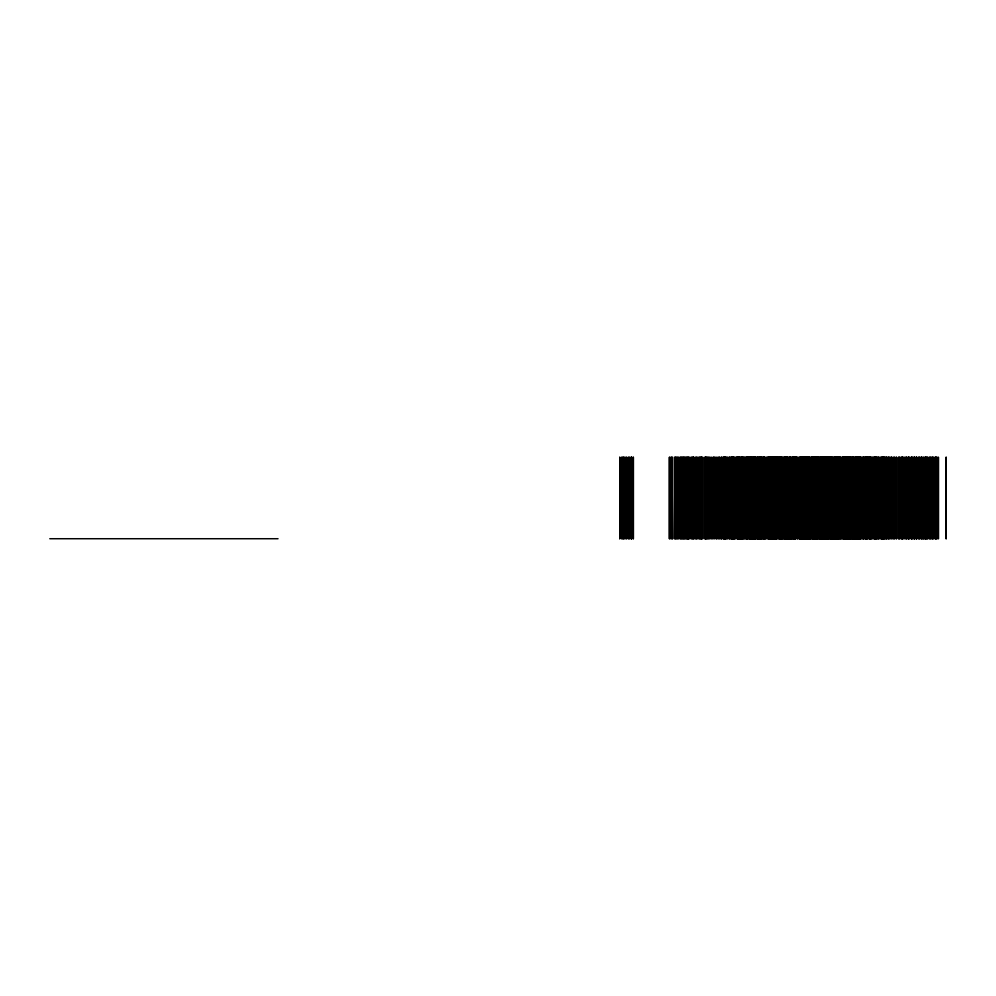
<?xml version="1.0" encoding="UTF-8"?>
<svg xmlns="http://www.w3.org/2000/svg" width="996" height="996" viewBox="0 0 996 996"><rect width="100%" height="100%" fill="white"/><g stroke="black" fill="none" stroke-linecap="round" stroke-linejoin="round"><path stroke-width="1.49" d="M619.836 457.276L619.836 538.724M621.753 457.276L621.753 538.724M623.832 457.276L623.832 538.724M625.115 457.276L625.115 538.724M626.584 457.276L626.584 538.724M631.091 457.276L631.091 538.724M631.8 457.276L631.8 538.724M633.294 457.276L633.294 538.724M669.461 457.276L669.461 538.724M671.03 457.276L671.03 538.724M671.939 457.276L672.624 538.724M672.723 457.276L672.723 538.724M674.703 457.276L674.703 538.724M678.301 457.276L678.301 538.724M679.944 457.276L679.944 538.724M680.903 457.276L680.903 538.724M681.837 457.276L681.837 538.724M682.795 457.276L682.795 538.724M683.829 457.276L683.829 538.724M684.09 457.276L684.09 538.724M686.182 457.276L686.182 538.724M687.153 457.276L687.153 538.724M688.049 457.276L688.049 538.724M688.298 457.276L688.298 538.724M691.162 457.276L691.162 538.724M692.282 457.276L692.282 538.724M693.191 457.276L693.191 538.724M693.726 457.276L694.909 538.724M695.992 457.276L695.992 538.724M696.378 457.276L696.378 538.724M699.105 457.276L699.105 538.724M700.063 457.276L700.063 538.724M700.96 457.276L700.96 538.724M701.533 457.276L701.533 538.724M702.79 457.276L702.79 538.724M704.832 457.276L704.832 538.724M706.139 457.276L705.056 457.276L704.931 538.724L706.139 538.724M707.06 457.276L707.06 538.724M709.301 457.276L709.301 538.724M713.422 457.276L712.265 538.724M715.053 457.276L716.199 538.724M719.398 457.276L720.108 538.724M720.208 457.276L720.208 538.724M721.515 457.276L721.515 538.724M721.913 457.276L721.913 538.724M723.32 457.276L724.428 457.276M724.764 457.276L726.433 457.276L726.532 538.724L724.764 538.724M729.458 457.276L729.458 538.724M730.292 457.276L730.292 538.724M731.425 457.276L732.297 457.276L732.396 538.724L731.425 538.724M732.695 457.276L733.865 457.276L733.965 538.724L732.695 538.724M734.064 457.276L734.724 538.724L734.064 538.724M735.558 457.276L735.558 538.724M736.704 457.276L737.351 538.724M737.613 457.276L738.497 457.276M741.746 457.276L740.514 457.276L740.339 538.724L739.679 538.724L739.692 457.276L740.24 538.724M742.904 457.276L742.07 457.276L741.97 538.724L742.904 538.724M744.012 457.276L743.327 457.276L743.228 538.724L744.012 538.724M744.896 457.276L744.896 538.724M745.954 457.276L745.954 538.724M748.22 457.276L746.564 457.276L746.477 538.724L748.22 538.724M749.266 457.276L750.386 457.276L750.536 538.724L752.777 538.724M750.635 457.276L752.777 457.276M754.097 457.276L755.678 457.276L755.777 538.724L754.097 538.724M755.952 457.276L755.952 538.724M756.935 457.276L758.018 457.276M759.848 457.276L761.056 457.276M761.293 457.276L762.687 457.276L763.384 538.724M763.646 457.276L764.779 457.276M768.339 457.276L769.622 457.276M769.883 457.276L771.365 457.276L771.464 538.724L769.883 538.724M771.564 457.276L773.792 457.276M774.938 457.276L775.946 457.276M776.892 457.276L776.145 457.276L776.046 538.724L776.892 538.724M778.274 457.276L778.274 538.724M779.221 457.276L781.549 457.276M781.86 457.276L782.744 457.276M784.151 457.276L784.96 457.276M786.84 457.276L788.21 457.276L788.359 538.724L789.031 538.724L789.006 457.276L788.471 538.724M790.426 457.276L789.243 457.276L789.143 538.724L790.426 538.724M796.788 457.276L797.348 538.724L796.688 457.276M797.896 457.276L797.896 538.724M800.211 457.276L799.004 457.276L798.904 538.724L800.211 538.724M800.647 457.276L801.431 457.276M801.718 457.276L803.199 457.276M803.436 457.276L804.457 457.276M804.693 457.276L806.175 457.276M806.461 457.276L807.246 457.276M807.681 457.276L808.889 457.276L808.989 538.724L807.681 538.724M809.449 457.276L810.097 538.724L809.449 538.724L809.35 457.276L809.449 538.724M816.297 457.276L815.6 538.724L816.297 538.724L816.396 457.276L816.471 538.724M816.558 457.276L817.206 457.276L816.558 538.724M817.467 457.276L818.662 457.276M819.683 457.276L821.053 457.276L821.152 538.724L819.683 538.724M822.933 457.276L823.742 457.276M824.937 457.276L824.377 538.724L824.277 457.276L824.912 457.276L825.049 538.724L826.033 538.724L826.132 457.276L825.149 457.276M828.672 457.276L826.344 457.276L826.443 538.724L828.672 538.724M830.104 457.276L830.751 457.276L830.104 538.724M831 457.276L831.747 457.276L831.859 538.724L831 538.724M831.959 457.276L832.955 457.276M834.1 457.276L836.329 457.276M838.01 457.276L836.528 457.276L836.441 538.724L838.01 538.724L838.171 457.276L839.553 457.276M840.45 457.276L840.45 538.724M843.114 457.276L844.247 457.276M844.508 457.276L844.508 538.724M845.206 457.276L846.6 457.276M846.837 457.276L848.044 457.276M849.874 457.276L850.958 457.276M851.941 457.276L851.343 538.724M852.215 457.276L853.796 457.276M857.257 457.276L855.128 457.276L855.141 538.724L857.257 538.724M857.506 457.276L858.627 457.276M858.813 457.276L858.813 538.724M859.673 457.276L861.328 457.276M862.511 457.276L862.511 538.724M863.457 457.276L863.457 538.724M863.881 457.276L864.565 457.276L863.881 538.724M869.396 457.276L870.28 457.276M871.189 538.724L870.541 457.276L871.189 457.276M872.334 457.276L871.774 538.724L872.434 457.276L872.471 538.724M875.198 457.276L874.027 457.276L873.928 538.724L875.198 538.724M876.468 457.276L875.596 457.276L875.496 538.724L876.468 538.724M877.601 457.276L877.601 538.724M878.435 457.276L878.435 538.724M879.107 457.276L879.107 538.724M880.203 457.276L880.203 538.724M881.46 457.276L883.141 457.276L883.228 538.724L881.46 538.724M883.464 457.276L884.573 457.276M886.378 457.276L886.378 538.724M888.494 457.276L888.494 538.724M889.391 457.276L889.391 538.724M890.934 457.276L890.934 538.724M891.694 457.276L892.839 538.724M894.47 457.276L894.47 538.724M896.686 457.276L896.686 538.724M898.591 457.276L898.591 538.724M899.488 457.276L899.488 538.724M902.837 457.276L901.754 457.276L901.654 538.724L902.837 538.724M903.061 457.276L903.061 538.724M906.945 457.276L906.945 538.724M908.302 457.276L908.302 538.724M908.788 457.276L908.788 538.724M909.921 457.276L909.921 538.724M911.514 457.276L911.514 538.724M911.9 457.276L911.9 538.724M912.983 457.276L912.983 538.724M914.166 457.276L914.166 538.724M914.702 457.276L914.702 538.724M916.083 457.276L916.083 538.724M916.731 457.276L916.731 538.724M919.843 457.276L919.843 538.724M921.2 457.276L921.2 538.724M921.711 457.276L922.421 538.724M922.52 457.276L922.52 538.724M923.802 457.276L923.802 538.724M924.064 457.276L924.064 538.724M925.57 457.276L925.57 538.724M926.056 457.276L926.056 538.724M926.99 457.276L926.99 538.724M927.948 457.276L927.948 538.724M929.592 457.276L929.592 538.724M930.451 457.276L930.451 538.724M932.48 457.276L932.48 538.724M933.663 457.276L933.663 538.724M935.182 457.276L935.182 538.724M935.954 457.276L935.954 538.724M946.1 457.276L946.1 538.724M49.8 538.724L278.033 538.724M723.32 538.724L724.428 538.724M737.264 538.724L736.604 457.276M737.613 538.724L738.497 538.724M740.514 538.724L741.746 538.724M749.079 538.724L748.457 457.276M749.266 538.724L750.386 538.724M756.935 538.724L758.018 538.724M759.848 538.724L761.056 538.724M761.293 538.724L762.687 538.724M763.646 538.724L764.779 538.724M765.326 538.724L765.887 457.276L765.239 538.724M768.339 538.724L769.622 538.724M771.564 538.724L773.792 538.724M774.938 538.724L775.946 538.724M779.221 538.724L781.549 538.724M781.86 538.724L782.744 538.724L783.516 457.276L783.615 538.724L782.981 538.724M784.151 538.724L784.96 538.724M786.84 538.724L788.21 538.724M791.334 538.724L790.687 538.724L790.774 457.276L791.496 538.724M800.647 538.724L801.431 538.724L801.618 457.276M801.718 538.724L803.199 538.724M803.436 538.724L804.457 538.724M804.693 538.724L806.175 538.724M806.461 538.724L807.246 538.724M810.62 538.724L811.205 457.276M817.467 538.724L818.662 538.724M819.434 538.724L818.749 457.276M822.933 538.724L823.742 538.724M831.959 538.724L832.955 538.724M833.216 538.724L833.777 457.276L833.129 538.724M834.1 538.724L836.329 538.724M838.271 538.724L839.553 538.724M843.114 538.724L844.247 538.724L844.421 457.276M845.206 538.724L846.6 538.724M846.837 538.724L848.044 538.724M849.874 538.724L850.958 538.724M852.215 538.724L853.796 538.724M857.506 538.724L858.627 538.724M859.673 538.724L861.328 538.724M869.396 538.724L870.28 538.724M883.464 538.724L884.573 538.724M946.2 457.276L946.2 538.724M938.531 457.276L938.531 538.724M937.871 457.276L937.871 538.724M936.962 457.276L936.962 538.724M936.315 457.276L936.315 538.724M936.053 457.276L936.053 538.724M935.269 457.276L935.269 538.724M933.75 457.276L933.75 538.724M932.381 457.276L932.381 538.724M932.119 457.276L932.119 538.724M931.472 457.276L931.472 538.724M930.351 457.276L930.351 538.724M929.691 457.276L929.691 538.724M927.849 457.276L927.849 538.724M926.903 457.276L926.903 538.724M925.969 457.276L925.969 538.724M925.658 457.276L925.658 538.724M921.611 457.276L921.611 538.724M921.3 457.276L921.3 538.724M919.744 457.276L919.694 538.724M919.034 457.276L919.034 538.724M918.735 457.276L918.735 538.724M918.088 457.276L918.088 538.724M916.644 457.276L916.644 538.724M916.171 457.276L916.171 538.724M914.602 457.276L914.602 538.724M914.266 457.276L914.266 538.724M912.884 457.276L912.884 538.724M911.801 457.276L911.801 538.724M911.614 457.276L911.614 538.724M909.834 457.276L909.834 538.724M908.688 457.276L908.688 538.724M908.389 457.276L908.389 538.724M906.846 457.276L906.846 538.724M906.447 457.276L906.447 538.724M905.8 457.276L905.8 538.724M905.202 457.276L905.202 538.724M904.555 457.276L904.555 538.724M902.961 457.276L902.936 538.724M902.289 457.276L902.301 538.724M901.392 457.276L901.392 538.724M900.745 457.276L900.745 538.724M899.4 457.276L899.4 538.724M898.691 457.276L898.691 538.724M896.599 457.276L896.599 538.724M895.728 457.276L895.728 538.724M894.296 457.276L894.371 538.724M893.649 457.276L893.649 538.724M892.939 457.276L892.939 538.724M891.594 457.276L891.594 538.724M890.835 457.276L890.835 538.724M889.291 457.276L889.291 538.724M888.581 457.276L888.581 538.724M887.785 457.276L887.785 538.724M887.137 457.276L887.137 538.724M886.278 457.276L886.278 538.724M886.079 457.276L886.079 538.724M885.432 457.276L885.432 538.724M884.672 457.276L884.672 538.724M884.025 457.276L884.025 538.724M883.377 457.276L883.377 538.724M882.655 457.276L882.655 538.724M882.581 457.276L882.581 538.724M881.36 457.276L881.36 538.724M880.103 457.276L880.103 538.724M878.348 457.276L878.348 538.724M877.7 457.276L877.7 538.724M876.555 457.276L876.555 538.724M876.144 457.276L876.144 538.724M875.073 457.276L875.073 538.724M874.588 457.276L874.637 538.724M874.413 457.276L874.413 538.724M871.288 457.276L871.288 538.724M870.629 457.276L870.629 538.724M870.38 457.276L870.38 538.724M869.956 457.276L869.956 538.724M869.732 457.276L869.732 538.724M869.309 457.276L869.184 538.724M866.931 457.276L866.931 538.724M866.831 457.276L866.707 538.724M866.059 457.276L866.059 538.724M865.549 457.276L865.549 538.724M865.263 457.276L865.263 538.724M863.793 457.276L863.793 538.724M863.557 457.276L863.557 538.724M862.611 457.276L862.611 538.724M861.167 457.276L861.167 538.724M860.519 457.276L860.519 538.724M860.233 457.276L860.233 538.724M859.573 457.276L859.573 538.724M858.726 457.276L858.726 538.724M858.066 457.276L858.066 538.724M857.593 457.276L857.593 538.724M857.407 457.276L857.357 538.724M856.958 457.276L856.958 538.724M856.697 457.276L856.697 538.724M856.311 457.276L856.348 538.724M855.688 457.276L855.788 538.724M855.029 457.276L855.029 538.724M854.817 538.724L854.12 457.276L854.157 538.724M853.896 457.276L853.896 538.724M853.36 457.276L853.248 538.724M852.775 457.276L852.775 538.724M852.701 457.276L852.701 538.724M851.991 457.276L852.115 538.724M851.057 457.276L851.057 538.724M850.709 457.276L850.709 538.724M850.435 457.276L850.397 538.724M850.061 457.276L850.061 538.724M849.775 457.276L849.775 538.724M848.903 457.276L848.953 538.724M848.144 457.276L848.144 538.724M847.721 457.276L847.721 538.724M847.397 457.276L847.484 538.724M847.073 457.276L847.073 538.724M846.301 457.276L846.301 538.724M846.04 457.276L846.04 538.724M845.766 457.276L845.766 538.724M845.654 457.276L845.654 538.724M845.069 457.276L845.069 538.724M844.16 457.276L844.16 538.724M843.674 457.276L843.687 538.724M843.014 457.276L843.014 538.724M841.545 457.276L841.545 538.724M840.898 457.276L840.898 538.724M840.549 457.276L840.549 538.724M839.292 457.276L839.292 538.724M839.006 457.276L839.006 538.724M838.819 457.276L838.644 538.724M837.624 457.276L837.624 538.724M837.449 457.276L837.449 538.724M837.088 457.276L837.088 538.724M836.964 457.276L836.964 538.724M836.055 457.276L836.055 538.724M835.781 457.276L835.781 538.724M835.407 457.276L835.495 538.724M835.022 457.276L835.022 538.724M834.847 457.276L834.847 538.724M834.66 457.276L834.66 538.724M834.362 457.276L834.362 538.724M834.013 457.276L834.013 538.724M832.507 457.276L832.507 538.724M831.56 457.276L831.56 538.724M830.901 457.276L830.851 538.724M830.191 457.276L830.191 538.724M830.017 457.276L830.017 538.724M828.361 457.276L828.361 538.724M828.112 457.276L828.112 538.724M827.738 457.276L827.713 538.724M827.091 457.276L827.091 538.724M826.904 457.276L826.904 538.724M826.244 457.276L826.244 538.724M825.709 457.276L825.709 538.724M825.472 457.276L825.472 538.724M824.364 457.276L824.364 538.724M823.841 457.276L823.841 538.724M823.48 457.276L823.48 538.724M823.182 457.276L823.182 538.724M822.148 457.276L822.148 538.724M821.862 457.276L821.862 538.724M820.878 457.276L820.878 538.724M820.505 457.276L820.505 538.724M820.218 457.276L820.231 538.724M818.102 457.276L818.102 538.724M818.027 457.276L818.027 538.724M817.604 457.276L817.604 538.724M817.305 457.276L817.367 538.724M816.658 457.276L816.658 538.724M815.749 457.276L815.749 538.724M815.164 457.276L815.164 538.724M814.516 538.724L814.454 457.276L814.23 538.724M813.583 457.276L813.583 538.724M813.458 457.276L813.458 538.724M812.948 457.276L812.948 538.724M812.35 457.276L812.35 538.724M811.703 457.276L811.703 538.724M810.545 457.276L810.52 538.724M809.997 457.276L809.997 538.724M808.54 457.276L808.54 538.724M808.242 457.276L808.341 538.724M807.881 457.276L807.881 538.724M807.582 457.276L807.582 538.724M807.333 457.276L807.333 538.724M807.009 457.276L807.009 538.724M806.685 457.276L806.685 538.724M806.274 457.276L806.362 538.724M805.851 457.276L805.851 538.724M805.615 457.276L805.615 538.724M805.204 457.276L805.204 538.724M804.544 457.276L804.544 538.724M803.897 457.276L803.897 538.724M803.299 457.276L803.299 538.724M802.689 457.276L802.652 538.724M802.278 457.276L802.278 538.724M802.041 457.276L802.041 538.724M801.207 457.276L801.207 538.724M800.884 457.276L800.884 538.724M800.56 457.276L800.56 538.724M800.311 457.276L800.311 538.724M797.796 457.276L797.796 538.724M796.19 457.276L796.19 538.724M795.543 457.276L795.543 538.724M795.094 457.276L795.094 538.724M794.447 457.276L794.298 538.724M794.086 457.276L794.086 538.724M792.916 457.276L792.916 538.724M792.293 457.276L792.293 538.724M791.235 457.276L791.235 538.724M790.525 457.276L790.587 538.724M790.289 457.276L790.289 538.724M789.791 457.276L789.878 538.724M789.629 457.276L789.629 538.724M787.662 457.276L787.674 538.724M787.388 457.276L787.388 538.724M787.014 457.276L787.014 538.724M786.031 457.276L786.031 538.724M785.744 457.276L785.744 538.724M785.06 457.276L785.06 538.724M784.711 457.276L784.711 538.724M784.412 457.276L784.412 538.724M784.051 457.276L784.051 538.724M782.184 457.276L782.184 538.724M781.648 457.276L781.648 538.724M780.989 457.276L780.989 538.724M780.814 457.276L780.814 538.724M780.154 457.276L780.154 538.724M779.781 457.276L779.781 538.724M779.133 457.276L779.133 538.724M778.187 457.276L778.187 538.724M776.706 457.276L776.706 538.724M775.498 457.276L775.498 538.724M774.838 457.276L774.838 538.724M773.88 457.276L773.88 538.724M773.232 457.276L773.232 538.724M773.045 457.276L773.045 538.724M772.398 457.276L772.398 538.724M772.112 457.276L772.112 538.724M771.838 457.276L771.838 538.724M770.804 457.276L770.929 538.724M770.443 457.276L770.443 538.724M770.269 457.276L770.269 538.724M769.721 457.276L769.721 538.724M769.074 457.276L769.074 538.724M768.9 457.276L768.9 538.724M768.24 457.276L768.24 538.724M764.878 457.276L764.878 538.724M764.393 457.276L764.393 538.724M764.231 457.276L764.206 538.724M763.733 457.276L763.733 538.724M762.127 457.276L762.127 538.724M761.853 457.276L761.853 538.724M761.143 457.276L761.205 538.724M760.82 457.276L760.82 538.724M760.496 457.276L760.496 538.724M760.409 457.276L760.409 538.724M760.172 457.276L760.172 538.724M757.832 457.276L757.832 538.724M757.184 457.276L757.184 538.724M755.902 457.276L755.852 538.724M755.117 457.276L755.192 538.724M754.644 457.276L754.644 538.724M754.545 457.276L754.545 538.724M753.997 457.276L753.997 538.724M753.86 457.276L753.86 538.724M752.864 457.276L752.864 538.724M752.217 538.724L752.204 457.276L752.105 538.724M751.582 457.276L751.557 538.724M751.196 457.276L751.196 538.724M750.934 457.276L750.934 538.724M750.299 457.276L750.299 538.724M749.826 538.724L749.826 457.276L749.652 538.724M749.104 457.276L749.166 538.724M747.909 457.276L747.909 538.724M747.261 457.276L747.261 538.724M747.125 457.276L747.125 538.724M746.054 457.276L746.054 538.724M744.996 457.276L744.996 538.724M743.875 457.276L743.875 538.724M742.63 457.276L742.63 538.724M741.846 457.276L741.846 538.724M741.186 457.276L741.186 538.724M741.061 457.276L741.061 538.724M739.592 457.276L739.493 538.724M738.845 457.276L738.845 538.724M738.584 457.276L738.584 538.724M738.173 457.276L738.173 538.724M737.936 457.276L737.936 538.724M737.513 457.276L737.513 538.724M736.206 457.276L736.206 538.724M734.625 457.276L734.625 538.724M733.479 457.276L733.479 538.724M733.305 457.276L733.255 538.724M732.819 457.276L732.819 538.724M732.608 457.276L732.608 538.724M731.985 457.276L731.985 538.724M731.749 457.276L731.749 538.724M731.338 457.276L731.338 538.724M730.193 457.276L730.193 538.724M729.545 457.276L729.545 538.724M728.225 457.276L728.225 538.724M727.79 457.276L727.79 538.724M727.13 457.276L727.13 538.724M725.872 457.276L725.885 538.724M725.237 457.276L725.312 538.724M724.515 457.276L724.665 538.724M723.868 457.276L723.88 538.724M723.221 457.276L723.221 538.724M721.814 457.276L721.614 538.724M719.311 457.276L719.311 538.724M718.602 457.276L718.602 538.724M717.954 457.276L717.954 538.724M717.058 457.276L717.058 538.724M716.298 457.276L716.398 538.724M714.966 457.276L714.966 538.724M714.244 457.276L714.244 538.724M713.522 457.276L713.597 538.724M712.165 457.276L712.165 538.724M711.293 457.276L711.293 538.724M710.646 457.276L710.646 538.724M709.202 457.276L709.202 538.724M708.492 457.276L708.492 538.724M707.845 457.276L707.845 538.724M707.148 457.276L707.148 538.724M706.239 457.276L706.239 538.724M705.591 457.276L705.604 538.724M702.69 457.276L702.69 538.724M701.445 457.276L701.445 538.724M701.047 457.276L701.047 538.724M700.151 457.276L700.151 538.724M699.204 457.276L699.204 538.724M698.072 457.276L698.072 538.724M697.412 457.276L697.412 538.724M696.092 457.276L696.279 538.724M695.009 457.276L695.009 538.724M693.627 457.276L693.627 538.724M693.291 457.276L693.291 538.724M692.369 457.276L692.369 538.724M691.249 457.276L691.249 538.724M689.805 457.276L689.805 538.724M689.157 457.276L689.157 538.724M687.252 457.276L687.252 538.724M686.281 457.276L686.281 538.724M685.472 457.276L685.472 538.724M684.812 457.276L684.812 538.724M683.928 457.276L683.991 538.724M682.883 457.276L682.883 538.724M681.924 457.276L681.924 538.724M680.99 457.276L680.99 538.724M680.044 457.276L680.044 538.724M678.214 457.276L678.214 538.724M677.541 457.276L677.541 538.724M676.894 457.276L676.894 538.724M676.433 457.276L676.433 538.724M675.774 457.276L675.774 538.724M675.512 457.276L675.512 538.724M674.865 457.276L674.79 538.724M671.839 457.276L671.839 538.724M670.931 457.276L670.931 538.724M669.374 457.276L669.374 538.724M633.394 457.276L633.394 538.724M631.701 457.276L631.701 538.724M631.19 457.276L631.19 538.724M629.746 457.276L629.746 538.724M629.086 457.276L629.086 538.724M628.812 457.276L628.812 538.724M628.165 457.276L628.165 538.724M626.683 457.276L626.683 538.724M625.015 457.276L625.015 538.724M623.733 457.276L623.733 538.724M623.222 457.276L623.222 538.724M622.575 457.276L622.575 538.724M621.84 457.276L621.84 538.724M619.749 457.276L619.749 538.724M739.406 457.276L738.708 538.724L739.406 538.724L739.368 457.276M753.773 457.276L753.213 538.724L753.735 457.276M759.55 457.276L758.392 457.276L758.292 538.724L759.55 538.724L759.649 457.276M766.895 457.276L766.26 538.724L766.895 538.724L766.92 457.276M767.953 457.276L767.406 538.724L768.053 457.276M774.676 457.276L774.029 538.724L774.676 538.724L774.676 457.276M777.789 457.276L777.141 457.276L777.229 538.724L777.876 457.276M786.292 457.276L785.471 457.276L785.383 538.724L786.292 538.724L786.392 457.276M792.206 457.276L791.646 538.724L792.156 457.276M794.995 457.276L792.828 457.276L792.729 538.724L794.995 538.724L794.945 457.276M796.277 457.276L795.642 457.276L795.729 538.724L796.377 457.276M812.25 457.276L811.615 457.276L811.516 538.724L812.25 538.724L812.176 457.276M815.064 457.276L812.898 457.276L812.798 538.724L815.064 538.724L814.977 457.276M822.422 457.276L821.6 457.276L821.501 538.724L822.422 538.724L822.509 457.276M829.618 457.276L828.971 538.724L829.618 538.724L829.618 457.276M842.566 457.276L841.919 538.724L842.566 538.724L842.566 457.276M849.501 457.276L848.343 457.276L848.243 538.724L849.501 538.724L849.6 457.276M865.823 457.276L864.989 457.276L864.902 538.724L865.823 538.724L865.922 457.276M867.392 457.276L866.147 457.276L866.283 538.724L867.392 538.724L867.479 457.276M868.213 457.276L867.653 538.724L868.3 457.276M869.085 457.276L868.537 538.724L869.047 457.276M873.828 457.276L873.268 538.724L873.816 457.276M923.964 538.724L923.964 457.276L923.902 538.724M882.02 538.724L882.02 457.276L882.008 538.724M819.583 538.724L819.583 457.276L819.534 538.724M799.651 538.724L799.651 457.276L799.551 538.724M793.438 538.724L793.438 457.276L793.376 538.724M763.546 538.724L763.546 457.276L763.471 538.724M758.989 538.724L758.989 457.276L758.94 538.724M688.199 538.724L688.199 457.276L688.149 538.724"/></g></svg>
